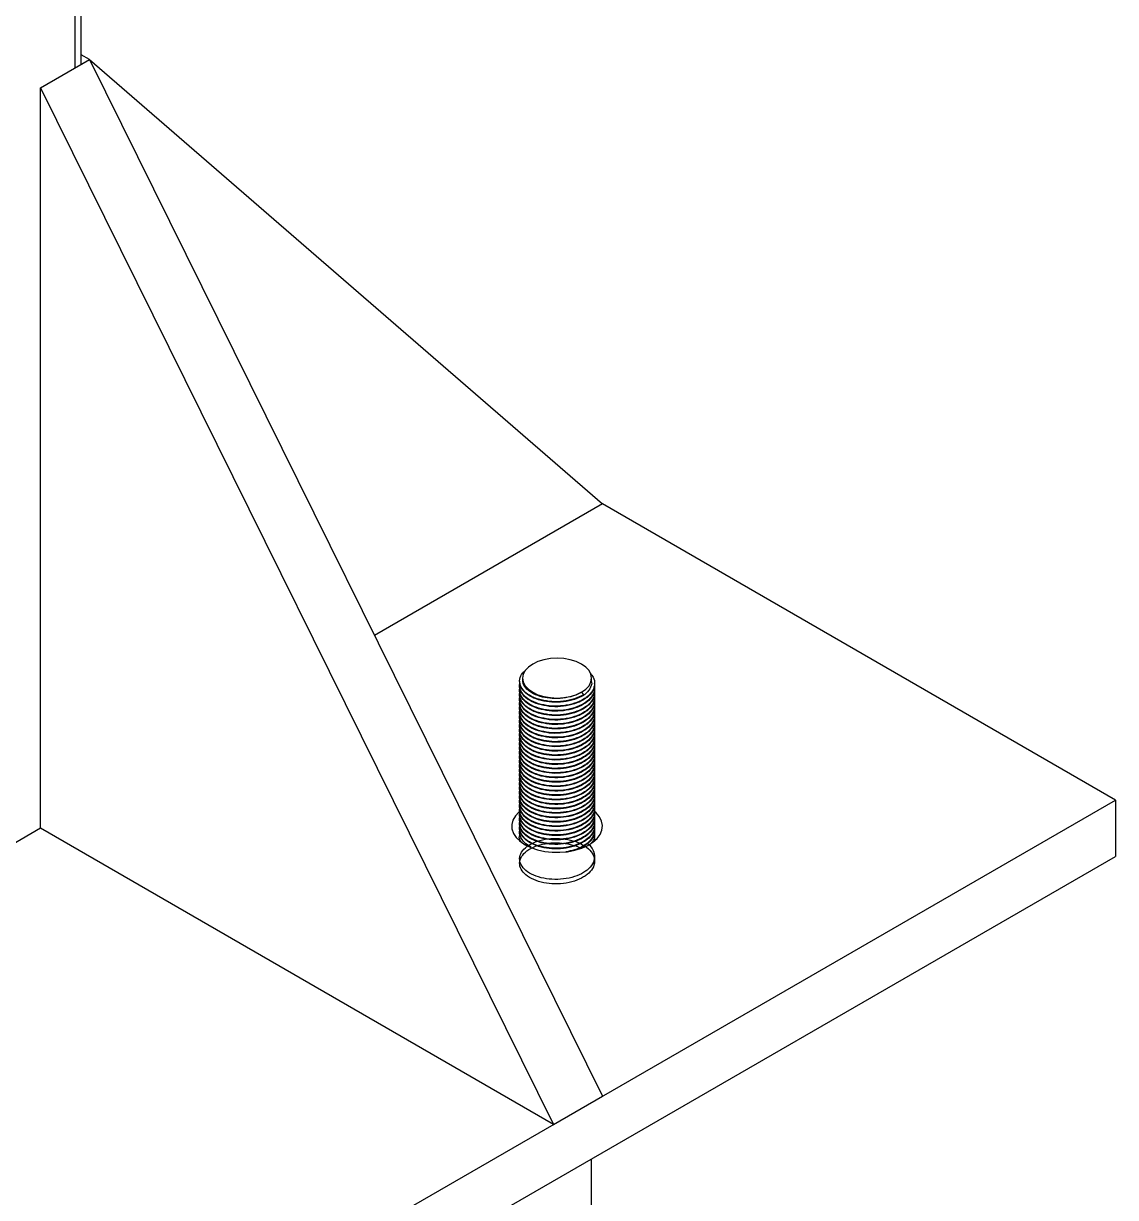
# Model space of a CAD drawing. Header units: millimetres. Extents: x 0 to 594, y 0 to 420.
# Drawn here: x 491.91 to 501.94, y 113.05 to 123.84 of the extents above; entities that cross this region are included whole.
import ezdxf

# ---------------------------------------------------------------- set-up
doc = ezdxf.new("R2010")
doc.units = ezdxf.units.MM

msp = doc.modelspace()

# ---------------------------------------------------------------- linework, layer by layer
at = {"color": 7, "linetype": 'Continuous', "lineweight": 25}
for p, q in [((492.4389, 123.46459), (492.4389, 182.02717)), ((492.51483, 123.50842), (497.22887, 113.98255)), ((492.51483, 123.50842), (497.22887, 119.42527)), ((492.06605, 123.24934), (496.78009, 113.72348)), ((492.06605, 116.44484), (492.06605, 123.24934)), ((497.22887, 119.42527), (495.13393, 118.21589)), ((501.94292, 116.70391), (497.22887, 119.42527)), ((496.49487, 117.82427), (496.49487, 117.809)), ((497.12954, 117.7886), (497.12954, 117.82427)), ((496.46781, 117.79628), (496.46781, 117.79117)), ((496.46781, 117.75545), (496.46781, 117.75035)), ((496.46781, 117.71462), (496.46781, 117.70952)), ((497.1566, 117.77074), (497.1566, 117.77584)), ((497.1566, 117.72991), (497.1566, 117.73501)), ((496.46781, 117.6738), (496.46781, 117.66869)), ((496.46781, 117.63297), (496.46781, 117.62787)), ((496.46781, 117.59214), (496.46781, 117.58704)), ((497.03659, 117.69474), (497.05573, 117.67093)), ((497.05573, 117.67093), (497.05573, 117.66583)), ((497.1566, 117.68908), (497.1566, 117.69419)), ((497.1566, 117.64826), (497.1566, 117.65336)), ((497.1566, 117.60743), (497.1566, 117.61253)), ((496.46781, 117.55132), (496.46781, 117.54621)), ((496.46781, 117.51049), (496.46781, 117.50538)), ((497.1566, 117.5666), (497.1566, 117.57171)), ((497.1566, 117.52577), (497.1566, 117.53088)), ((497.1566, 117.48495), (497.1566, 117.49005)), ((496.46781, 117.46966), (496.46781, 117.46456)), ((496.46781, 117.42883), (496.46781, 117.42373)), ((496.46781, 117.38801), (496.46781, 117.3829)), ((497.1566, 117.44412), (497.1566, 117.44922)), ((497.1566, 117.40329), (497.1566, 117.4084)), ((496.46781, 117.34718), (496.46781, 117.34208)), ((496.46781, 117.30635), (496.46781, 117.30125)), ((497.1566, 117.36247), (497.1566, 117.36757)), ((497.1566, 117.32164), (497.1566, 117.32674)), ((497.1566, 117.28081), (497.1566, 117.28592)), ((496.46781, 117.26553), (496.46781, 117.26042)), ((496.46781, 117.2247), (496.46781, 117.2196)), ((496.46781, 117.18387), (496.46781, 117.17877)), ((497.1566, 117.23999), (497.1566, 117.24509)), ((497.1566, 117.19916), (497.1566, 117.20426)), ((497.1566, 117.15833), (497.1566, 117.16343)), ((496.46781, 117.14304), (496.46781, 117.13794)), ((496.46781, 117.10222), (496.46781, 117.09711)), ((496.46781, 117.06139), (496.46781, 117.05629)), ((497.1566, 117.1175), (497.1566, 117.12261)), ((497.1566, 117.07668), (497.1566, 117.08178)), ((496.46781, 117.02056), (496.46781, 117.01546)), ((496.46781, 116.97974), (496.46781, 116.97463)), ((497.1566, 117.03585), (497.1566, 117.04095)), ((497.1566, 116.99502), (497.1566, 117.00013)), ((497.1566, 116.9542), (497.1566, 116.9593)), ((496.46781, 116.93891), (496.46781, 116.93381)), ((496.46781, 116.89808), (496.46781, 116.89298)), ((496.46781, 116.85726), (496.46781, 116.85215)), ((497.1566, 116.91337), (497.1566, 116.91847)), ((497.1566, 116.87254), (497.1566, 116.87765)), ((497.1566, 116.83171), (497.1566, 116.83682)), ((496.46781, 116.81643), (496.46781, 116.81133)), ((496.46781, 116.7756), (496.46781, 116.7705)), ((496.46781, 116.73477), (496.46781, 116.72967)), ((497.1566, 116.79089), (497.1566, 116.79599)), ((497.1566, 116.75006), (497.1566, 116.75516)), ((485.44376, 107.17915), (501.94292, 116.70391)), ((496.46781, 116.69395), (496.46781, 116.68884)), ((496.46781, 116.65312), (496.46781, 116.64802)), ((497.1566, 116.70923), (497.1566, 116.71434)), ((497.1566, 116.66841), (497.1566, 116.67351)), ((497.1566, 116.62758), (497.1566, 116.63268)), ((501.94292, 116.70391), (501.94292, 116.18568)), ((496.46781, 116.61229), (496.46781, 116.60719)), ((496.46781, 116.57147), (496.46781, 116.56636)), ((496.46781, 116.53064), (496.46781, 116.52554)), ((497.1566, 116.58675), (497.1566, 116.59186)), ((497.1566, 116.54593), (497.1566, 116.55103)), ((492.06605, 116.44484), (488.51164, 114.39292)), ((496.78009, 113.72348), (492.06605, 116.44484)), ((496.46781, 116.48981), (496.46781, 116.48471)), ((496.46781, 116.44899), (496.46781, 116.44388)), ((496.46781, 116.40816), (496.46781, 116.40305)), ((497.1566, 116.5051), (497.1566, 116.5102)), ((497.1566, 116.46427), (497.1566, 116.46937)), ((497.1566, 116.42344), (497.1566, 116.42855)), ((496.46781, 116.36733), (496.46781, 116.36223)), ((496.46781, 116.3265), (496.46781, 116.3214)), ((496.55768, 116.27683), (496.52127, 116.30238)), ((497.1566, 116.38262), (497.1566, 116.38772)), ((497.1566, 116.34179), (497.1566, 116.34689)), ((485.44376, 106.66092), (501.94292, 116.18568)), ((496.78009, 113.72348), (497.22887, 113.98255)), ((497.12954, 96.86639), (497.12954, 113.40697))]:
    msp.add_line(p, q, dxfattribs=at)
at = {"color": 1, "linetype": 'Continuous', "lineweight": 25}
msp.add_line((492.38521, 123.43359), (492.38521, 181.95235), dxfattribs=at)
at = {"color": 7, "linetype": 'Continuous', "lineweight": 25, "flags": 128}
for points in [[(492.06605, 123.24934), (492.51483, 123.50842), (492.4389, 123.55225)], [(497.03659, 117.95381), (496.98851, 117.97659), (496.93364, 117.99352), (496.87411, 118.00395), (496.8122, 118.00747), (496.7503, 118.00395), (496.69077, 117.99352), (496.6359, 117.97659), (496.58782, 117.95381), (496.54835, 117.92605), (496.51903, 117.89438), (496.50097, 117.86001), (496.49487, 117.82427), (496.50097, 117.78854), (496.51903, 117.75417), (496.54835, 117.7225), (496.58782, 117.69474), (496.6359, 117.67196), (496.69077, 117.65503), (496.7503, 117.6446), (496.8122, 117.64108), (496.87411, 117.6446), (496.93364, 117.65503), (496.98851, 117.67196), (497.03659, 117.69474)], [(497.03659, 117.69474), (497.07606, 117.7225), (497.10538, 117.75417), (497.12344, 117.78854), (497.12954, 117.82427), (497.12344, 117.86001), (497.10538, 117.89438), (497.07606, 117.92605), (497.03659, 117.95381)], [(496.46786, 116.59881), (496.46212, 116.59381), (496.42897, 116.55778), (496.40685, 116.51903), (496.39638, 116.47868), (496.39788, 116.43789), (496.4113, 116.39784), (496.43625, 116.35967), (496.47202, 116.32448), (496.51758, 116.29329)], [(496.51758, 116.29329), (496.57161, 116.26699), (496.63256, 116.24634), (496.69868, 116.23194), (496.76806, 116.22419), (496.83872, 116.22332), (496.90861, 116.22936), (496.97573, 116.24214), (497.03815, 116.26127), (497.09406, 116.28622), (497.14187, 116.31627), (497.18019, 116.35055), (497.20793, 116.38807), (497.22428, 116.42776), (497.22878, 116.46848), (497.22129, 116.50905), (497.20204, 116.5483), (497.17157, 116.58511), (497.15226, 116.60237)]]:
    msp.add_lwpolyline(points, dxfattribs=at)
at = {"color": 7, "linetype": 'Continuous', "lineweight": 25}
for points, knots in [([(497.1147, 117.86946), (497.12525, 117.85747), (497.15194, 117.82711), (497.16122, 117.77072), (497.14334, 117.70785), (497.10132, 117.66064), (497.04466, 117.62137), (496.97357, 117.58956), (496.87183, 117.56757), (496.76495, 117.56457), (496.66282, 117.58026), (496.57421, 117.61265), (496.50716, 117.65926), (496.4721, 117.71466), (496.46106, 117.75703), (496.47131, 117.778), (496.47238, 117.78018)], [0, 0, 0, 0, 0.05249283, 0.13290047, 0.21628886, 0.29877283, 0.33703869, 0.41773049, 0.50118346, 0.58346792, 0.66304774, 0.74581618, 0.82906427, 0.90910047, 0.99053264, 1, 1, 1, 1]), ([(497.05573, 117.67093), (497.029, 117.65738), (496.97463, 117.62981), (496.87155, 117.60855), (496.76501, 117.60536), (496.66284, 117.62109), (496.57404, 117.6535), (496.50778, 117.7), (496.46987, 117.75582), (496.46489, 117.81493), (496.48303, 117.86385), (496.51256, 117.88765), (496.52169, 117.89502)], [0, 0, 0, 0, 0.104196, 0.21195746, 0.31821003, 0.42097016, 0.5278477, 0.63534459, 0.73869403, 0.84384606, 0.95171613, 1, 1, 1, 1]), ([(497.03659, 117.69474), (497.01197, 117.6822), (496.96187, 117.6567), (496.86689, 117.63695), (496.76871, 117.63384), (496.67462, 117.64819), (496.59259, 117.67788), (496.53234, 117.7206), (496.49839, 117.76649), (496.49813, 117.79666), (496.49803, 117.80911)], [0, 0, 0, 0, 0.12843066, 0.26125695, 0.392223, 0.51888349, 0.65062003, 0.78312015, 0.91050715, 1, 1, 1, 1]), ([(497.152, 117.75144), (497.15389, 117.7446), (497.16162, 117.71667), (497.14172, 117.66687), (497.1015, 117.61983), (497.04458, 117.58053), (496.97359, 117.54873), (496.87182, 117.52675), (496.76495, 117.52374), (496.66282, 117.53943), (496.57421, 117.57182), (496.50716, 117.61844), (496.4721, 117.67383), (496.46106, 117.7162), (496.47131, 117.73717), (496.47238, 117.73936)], [0, 0, 0, 0, 0.03024558, 0.12350622, 0.21575538, 0.25855149, 0.34879629, 0.44212917, 0.53415518, 0.62315636, 0.71572366, 0.80882739, 0.89833898, 0.98941181, 1, 1, 1, 1]), ([(497.152, 117.71061), (497.15389, 117.70377), (497.16162, 117.67585), (497.14172, 117.62605), (497.1015, 117.57901), (497.04458, 117.53971), (496.97359, 117.50791), (496.87182, 117.48592), (496.76495, 117.48292), (496.66282, 117.4986), (496.57421, 117.53099), (496.50716, 117.57761), (496.4721, 117.63301), (496.46106, 117.67537), (496.47131, 117.69634), (496.47238, 117.69853)], [0, 0, 0, 0, 0.03024558, 0.12350622, 0.21575538, 0.25855149, 0.34879629, 0.44212917, 0.53415518, 0.62315636, 0.71572366, 0.80882739, 0.89833898, 0.98941181, 1, 1, 1, 1]), ([(497.05573, 117.66583), (497.029, 117.65228), (496.97463, 117.62471), (496.87155, 117.60345), (496.765, 117.60025), (496.66289, 117.61599), (496.57386, 117.64838), (496.50847, 117.69493), (496.47163, 117.74487), (496.47135, 117.7777), (496.47123, 117.79125)], [0, 0, 0, 0, 0.1284335, 0.26126185, 0.39223031, 0.51889393, 0.65063274, 0.78313497, 0.91052499, 1, 1, 1, 1]), ([(497.15563, 117.77068), (497.15595, 117.76932), (497.16123, 117.74685), (497.14089, 117.70257), (497.10159, 117.65556), (497.04454, 117.61626), (496.97361, 117.58446), (496.87183, 117.56247), (496.76493, 117.55947), (496.66291, 117.57515), (496.57385, 117.60756), (496.50847, 117.6541), (496.47163, 117.70404), (496.47135, 117.73687), (496.47123, 117.75042)], [0, 0, 0, 0, 0.00638904, 0.10592547, 0.20438233, 0.25005832, 0.34637596, 0.44598947, 0.54420818, 0.63919851, 0.73799493, 0.83736387, 0.93289896, 1, 1, 1, 1]), ([(497.15563, 117.72985), (497.15595, 117.7285), (497.16123, 117.70603), (497.14089, 117.66175), (497.10159, 117.61473), (497.04454, 117.57543), (496.97361, 117.54363), (496.87183, 117.52164), (496.76493, 117.51864), (496.66291, 117.53432), (496.57385, 117.56673), (496.50847, 117.61327), (496.47163, 117.66321), (496.47135, 117.69605), (496.47123, 117.70959)], [0, 0, 0, 0, 0.00638904, 0.10592547, 0.20438233, 0.25005832, 0.34637596, 0.44598947, 0.54420818, 0.63919851, 0.73799493, 0.83736387, 0.93289896, 1, 1, 1, 1]), ([(497.12865, 117.78854), (497.12894, 117.78729), (497.13381, 117.76653), (497.11441, 117.72591), (497.0848, 117.68694), (497.05974, 117.66996), (497.05638, 117.66768)], [0, 0, 0, 0, 0.02902998, 0.48226574, 0.93058476, 1, 1, 1, 1]), ([(497.152, 117.66978), (497.15389, 117.66294), (497.16162, 117.63502), (497.14172, 117.58522), (497.1015, 117.53818), (497.04458, 117.49888), (496.97359, 117.46708), (496.87182, 117.44509), (496.76495, 117.44209), (496.66282, 117.45777), (496.57421, 117.49017), (496.50716, 117.53678), (496.4721, 117.59218), (496.46106, 117.63455), (496.47131, 117.65552), (496.47238, 117.6577)], [0, 0, 0, 0, 0.03024558, 0.12350622, 0.21575538, 0.25855149, 0.34879629, 0.44212917, 0.53415518, 0.62315636, 0.71572366, 0.80882739, 0.89833898, 0.98941181, 1, 1, 1, 1]), ([(497.152, 117.62896), (497.15389, 117.62212), (497.16162, 117.59419), (497.14172, 117.54439), (497.1015, 117.49735), (497.04458, 117.45805), (496.97359, 117.42625), (496.87182, 117.40426), (496.76495, 117.40126), (496.66282, 117.41695), (496.57421, 117.44934), (496.50716, 117.49596), (496.4721, 117.55135), (496.46106, 117.59372), (496.47131, 117.61469), (496.47238, 117.61688)], [0, 0, 0, 0, 0.03024558, 0.12350622, 0.21575538, 0.25855149, 0.34879629, 0.44212917, 0.53415518, 0.62315636, 0.71572366, 0.80882739, 0.89833898, 0.98941181, 1, 1, 1, 1]), ([(497.15563, 117.68902), (497.15595, 117.68767), (497.16123, 117.6652), (497.14089, 117.62092), (497.10159, 117.57391), (497.04454, 117.5346), (496.97361, 117.5028), (496.87183, 117.48081), (496.76493, 117.47781), (496.66291, 117.49349), (496.57385, 117.52591), (496.50847, 117.57244), (496.47163, 117.62239), (496.47135, 117.65522), (496.47123, 117.66877)], [0, 0, 0, 0, 0.00638904, 0.10592547, 0.20438233, 0.25005832, 0.34637596, 0.44598947, 0.54420818, 0.63919851, 0.73799493, 0.83736387, 0.93289896, 1, 1, 1, 1]), ([(497.15563, 117.6482), (497.15595, 117.64684), (497.16123, 117.62437), (497.14089, 117.58009), (497.10159, 117.53308), (497.04454, 117.49377), (496.97361, 117.46198), (496.87183, 117.43999), (496.76493, 117.43699), (496.66291, 117.45267), (496.57385, 117.48508), (496.50847, 117.53162), (496.47163, 117.58156), (496.47135, 117.61439), (496.47123, 117.62794)], [0, 0, 0, 0, 0.00638904, 0.10592547, 0.20438233, 0.25005832, 0.34637596, 0.44598947, 0.54420818, 0.63919851, 0.73799493, 0.83736387, 0.93289896, 1, 1, 1, 1]), ([(497.15563, 117.60737), (497.15595, 117.60601), (497.16123, 117.58354), (497.14089, 117.53927), (497.10159, 117.49225), (497.04454, 117.45295), (496.97361, 117.42115), (496.87183, 117.39916), (496.76493, 117.39616), (496.66291, 117.41184), (496.57385, 117.44425), (496.50847, 117.49079), (496.47163, 117.54073), (496.47135, 117.57357), (496.47123, 117.58711)], [0, 0, 0, 0, 0.00638904, 0.10592547, 0.20438233, 0.25005832, 0.34637596, 0.44598947, 0.54420818, 0.63919851, 0.73799493, 0.83736387, 0.93289896, 1, 1, 1, 1]), ([(497.152, 117.58813), (497.15389, 117.58129), (497.16162, 117.55336), (497.14172, 117.50357), (497.1015, 117.45653), (497.04458, 117.41722), (496.97359, 117.38542), (496.87182, 117.36344), (496.76495, 117.36043), (496.66282, 117.37612), (496.57421, 117.40851), (496.50716, 117.45513), (496.4721, 117.51053), (496.46106, 117.55289), (496.47131, 117.57386), (496.47238, 117.57605)], [0, 0, 0, 0, 0.03024558, 0.12350622, 0.21575538, 0.25855149, 0.34879629, 0.44212917, 0.53415518, 0.62315636, 0.71572366, 0.80882739, 0.89833898, 0.98941181, 1, 1, 1, 1]), ([(497.152, 117.5473), (497.15389, 117.54046), (497.16162, 117.51254), (497.14172, 117.46274), (497.1015, 117.4157), (497.04458, 117.3764), (496.97359, 117.3446), (496.87182, 117.32261), (496.76495, 117.31961), (496.66282, 117.33529), (496.57421, 117.36768), (496.50716, 117.4143), (496.4721, 117.4697), (496.46106, 117.51206), (496.47131, 117.53304), (496.47238, 117.53522)], [0, 0, 0, 0, 0.03024558, 0.12350622, 0.21575538, 0.25855149, 0.34879629, 0.44212917, 0.53415518, 0.62315636, 0.71572366, 0.80882739, 0.89833898, 0.98941181, 1, 1, 1, 1]), ([(497.152, 117.50648), (497.15389, 117.49964), (497.16162, 117.47171), (497.14172, 117.42191), (497.1015, 117.37487), (497.04458, 117.33557), (496.97359, 117.30377), (496.87182, 117.28178), (496.76495, 117.27878), (496.66282, 117.29447), (496.57421, 117.32686), (496.50716, 117.37347), (496.4721, 117.42887), (496.46106, 117.47124), (496.47131, 117.49221), (496.47238, 117.49439)], [0, 0, 0, 0, 0.03024558, 0.12350622, 0.21575538, 0.25855149, 0.34879629, 0.44212917, 0.53415518, 0.62315636, 0.71572366, 0.80882739, 0.89833898, 0.98941181, 1, 1, 1, 1]), ([(497.15563, 117.56654), (497.15595, 117.56519), (497.16123, 117.54272), (497.14089, 117.49844), (497.10159, 117.45143), (497.04454, 117.41212), (496.97361, 117.38032), (496.87183, 117.35833), (496.76493, 117.35533), (496.66291, 117.37101), (496.57385, 117.40342), (496.50847, 117.44996), (496.47163, 117.49991), (496.47135, 117.53274), (496.47123, 117.54628)], [0, 0, 0, 0, 0.00638904, 0.10592547, 0.20438233, 0.25005832, 0.34637596, 0.44598947, 0.54420818, 0.63919851, 0.73799493, 0.83736387, 0.93289896, 1, 1, 1, 1]), ([(497.15563, 117.52572), (497.15595, 117.52436), (497.16123, 117.50189), (497.14089, 117.45761), (497.10159, 117.4106), (497.04454, 117.37129), (496.97361, 117.3395), (496.87183, 117.31751), (496.76493, 117.31451), (496.66291, 117.33019), (496.57385, 117.3626), (496.50847, 117.40914), (496.47163, 117.45908), (496.47135, 117.49191), (496.47123, 117.50546)], [0, 0, 0, 0, 0.00638904, 0.10592547, 0.20438233, 0.25005832, 0.34637596, 0.44598947, 0.54420818, 0.63919851, 0.73799493, 0.83736387, 0.93289896, 1, 1, 1, 1]), ([(497.15563, 117.48489), (497.15595, 117.48353), (497.16123, 117.46106), (497.14089, 117.41678), (497.10159, 117.36977), (497.04454, 117.33047), (496.97361, 117.29867), (496.87183, 117.27668), (496.76493, 117.27368), (496.66291, 117.28936), (496.57385, 117.32177), (496.50847, 117.36831), (496.47163, 117.41825), (496.47135, 117.45108), (496.47123, 117.46463)], [0, 0, 0, 0, 0.00638904, 0.10592547, 0.20438233, 0.25005832, 0.34637596, 0.44598947, 0.54420818, 0.63919851, 0.73799493, 0.83736387, 0.93289896, 1, 1, 1, 1]), ([(497.152, 117.46565), (497.15389, 117.45881), (497.16162, 117.43088), (497.14172, 117.38109), (497.1015, 117.33405), (497.04458, 117.29474), (496.97359, 117.26294), (496.87182, 117.24096), (496.76495, 117.23795), (496.66282, 117.25364), (496.57421, 117.28603), (496.50716, 117.33265), (496.4721, 117.38805), (496.46106, 117.43041), (496.47131, 117.45138), (496.47238, 117.45357)], [0, 0, 0, 0, 0.03024558, 0.12350622, 0.21575538, 0.25855149, 0.34879629, 0.44212917, 0.53415518, 0.62315636, 0.71572366, 0.80882739, 0.89833898, 0.98941181, 1, 1, 1, 1]), ([(497.152, 117.42482), (497.15389, 117.41798), (497.16162, 117.39006), (497.14172, 117.34026), (497.1015, 117.29322), (497.04458, 117.25392), (496.97359, 117.22212), (496.87182, 117.20013), (496.76495, 117.19713), (496.66282, 117.21281), (496.57421, 117.2452), (496.50716, 117.29182), (496.4721, 117.34722), (496.46106, 117.38958), (496.47131, 117.41056), (496.47238, 117.41274)], [0, 0, 0, 0, 0.03024558, 0.12350622, 0.21575538, 0.25855149, 0.34879629, 0.44212917, 0.53415518, 0.62315636, 0.71572366, 0.80882739, 0.89833898, 0.98941181, 1, 1, 1, 1]), ([(497.152, 117.38399), (497.15389, 117.37716), (497.16162, 117.34923), (497.14172, 117.29943), (497.1015, 117.25239), (497.04458, 117.21309), (496.97359, 117.18129), (496.87182, 117.1593), (496.76495, 117.1563), (496.66282, 117.17198), (496.57421, 117.20438), (496.50716, 117.25099), (496.4721, 117.30639), (496.46106, 117.34876), (496.47131, 117.36973), (496.47238, 117.37191)], [0, 0, 0, 0, 0.03024558, 0.12350622, 0.21575538, 0.25855149, 0.34879629, 0.44212917, 0.53415518, 0.62315636, 0.71572366, 0.80882739, 0.89833898, 0.98941181, 1, 1, 1, 1]), ([(497.15563, 117.44406), (497.15595, 117.44271), (497.16123, 117.42024), (497.14089, 117.37596), (497.10159, 117.32894), (497.04454, 117.28964), (496.97361, 117.25784), (496.87183, 117.23585), (496.76493, 117.23285), (496.66291, 117.24853), (496.57385, 117.28094), (496.50847, 117.32748), (496.47163, 117.37743), (496.47135, 117.41026), (496.47123, 117.4238)], [0, 0, 0, 0, 0.00638904, 0.10592547, 0.20438233, 0.25005832, 0.34637596, 0.44598947, 0.54420818, 0.63919851, 0.73799493, 0.83736387, 0.93289896, 1, 1, 1, 1]), ([(497.15563, 117.40323), (497.15595, 117.40188), (497.16123, 117.37941), (497.14089, 117.33513), (497.10159, 117.28812), (497.04454, 117.24881), (496.97361, 117.21701), (496.87183, 117.19503), (496.76493, 117.19202), (496.66291, 117.2077), (496.57385, 117.24012), (496.50847, 117.28665), (496.47163, 117.3366), (496.47135, 117.36943), (496.47123, 117.38298)], [0, 0, 0, 0, 0.00638904, 0.10592547, 0.20438233, 0.25005832, 0.34637596, 0.44598947, 0.54420818, 0.63919851, 0.73799493, 0.83736387, 0.93289896, 1, 1, 1, 1]), ([(497.152, 117.34317), (497.15389, 117.33633), (497.16162, 117.3084), (497.14172, 117.2586), (497.1015, 117.21156), (497.04458, 117.17226), (496.97359, 117.14046), (496.87182, 117.11848), (496.76495, 117.11547), (496.66282, 117.13116), (496.57421, 117.16355), (496.50716, 117.21017), (496.4721, 117.26556), (496.46106, 117.30793), (496.47131, 117.3289), (496.47238, 117.33109)], [0, 0, 0, 0, 0.03024558, 0.12350622, 0.21575538, 0.25855149, 0.34879629, 0.44212917, 0.53415518, 0.62315636, 0.71572366, 0.80882739, 0.89833898, 0.98941181, 1, 1, 1, 1]), ([(497.152, 117.30234), (497.15389, 117.2955), (497.16162, 117.26758), (497.14172, 117.21778), (497.1015, 117.17074), (497.04458, 117.13144), (496.97359, 117.09964), (496.87182, 117.07765), (496.76495, 117.07465), (496.66282, 117.09033), (496.57421, 117.12272), (496.50716, 117.16934), (496.4721, 117.22474), (496.46106, 117.2671), (496.47131, 117.28807), (496.47238, 117.29026)], [0, 0, 0, 0, 0.03024558, 0.12350622, 0.21575538, 0.25855149, 0.34879629, 0.44212917, 0.53415518, 0.62315636, 0.71572366, 0.80882739, 0.89833898, 0.98941181, 1, 1, 1, 1]), ([(497.15563, 117.36241), (497.15595, 117.36105), (497.16123, 117.33858), (497.14089, 117.2943), (497.10159, 117.24729), (497.04454, 117.20799), (496.97361, 117.17619), (496.87183, 117.1542), (496.76493, 117.1512), (496.66291, 117.16688), (496.57385, 117.19929), (496.50847, 117.24583), (496.47163, 117.29577), (496.47135, 117.3286), (496.47123, 117.34215)], [0, 0, 0, 0, 0.00638904, 0.10592547, 0.20438233, 0.25005832, 0.34637596, 0.44598947, 0.54420818, 0.63919851, 0.73799493, 0.83736387, 0.93289896, 1, 1, 1, 1]), ([(497.15563, 117.32158), (497.15595, 117.32022), (497.16123, 117.29776), (497.14089, 117.25348), (497.10159, 117.20646), (497.04454, 117.16716), (496.97361, 117.13536), (496.87183, 117.11337), (496.76493, 117.11037), (496.66291, 117.12605), (496.57385, 117.15846), (496.50847, 117.205), (496.47163, 117.25494), (496.47135, 117.28778), (496.47123, 117.30132)], [0, 0, 0, 0, 0.00638904, 0.10592547, 0.20438233, 0.25005832, 0.34637596, 0.44598947, 0.54420818, 0.63919851, 0.73799493, 0.83736387, 0.93289896, 1, 1, 1, 1]), ([(497.15563, 117.28075), (497.15595, 117.2794), (497.16123, 117.25693), (497.14089, 117.21265), (497.10159, 117.16564), (497.04454, 117.12633), (496.97361, 117.09453), (496.87183, 117.07254), (496.76493, 117.06954), (496.66291, 117.08522), (496.57385, 117.11764), (496.50847, 117.16417), (496.47163, 117.21412), (496.47135, 117.24695), (496.47123, 117.2605)], [0, 0, 0, 0, 0.00638904, 0.10592547, 0.20438233, 0.25005832, 0.34637596, 0.44598947, 0.54420818, 0.63919851, 0.73799493, 0.83736387, 0.93289896, 1, 1, 1, 1]), ([(497.152, 117.26151), (497.15389, 117.25467), (497.16162, 117.22675), (497.14172, 117.17695), (497.1015, 117.12991), (497.04458, 117.09061), (496.97359, 117.05881), (496.87182, 117.03682), (496.76495, 117.03382), (496.66282, 117.0495), (496.57421, 117.0819), (496.50716, 117.12851), (496.4721, 117.18391), (496.46106, 117.22627), (496.47131, 117.24725), (496.47238, 117.24943)], [0, 0, 0, 0, 0.03024558, 0.12350622, 0.21575538, 0.25855149, 0.34879629, 0.44212917, 0.53415518, 0.62315636, 0.71572366, 0.80882739, 0.89833898, 0.98941181, 1, 1, 1, 1]), ([(497.152, 117.22069), (497.15389, 117.21385), (497.16162, 117.18592), (497.14172, 117.13612), (497.1015, 117.08908), (497.04458, 117.04978), (496.97359, 117.01798), (496.87182, 116.99599), (496.76495, 116.99299), (496.66282, 117.00868), (496.57421, 117.04107), (496.50716, 117.08768), (496.4721, 117.14308), (496.46106, 117.18545), (496.47131, 117.20642), (496.47238, 117.2086)], [0, 0, 0, 0, 0.03024558, 0.12350622, 0.21575538, 0.25855149, 0.34879629, 0.44212917, 0.53415518, 0.62315636, 0.71572366, 0.80882739, 0.89833898, 0.98941181, 1, 1, 1, 1]), ([(497.152, 117.17986), (497.15389, 117.17302), (497.16162, 117.14509), (497.14172, 117.0953), (497.1015, 117.04826), (497.04458, 117.00895), (496.97359, 116.97715), (496.87182, 116.95517), (496.76495, 116.95216), (496.66282, 116.96785), (496.57421, 117.00024), (496.50716, 117.04686), (496.4721, 117.10226), (496.46106, 117.14462), (496.47131, 117.16559), (496.47238, 117.16778)], [0, 0, 0, 0, 0.03024558, 0.12350622, 0.21575538, 0.25855149, 0.34879629, 0.44212917, 0.53415518, 0.62315636, 0.71572366, 0.80882739, 0.89833898, 0.98941181, 1, 1, 1, 1]), ([(497.15563, 117.23993), (497.15595, 117.23857), (497.16123, 117.2161), (497.14089, 117.17182), (497.10159, 117.12481), (497.04454, 117.0855), (496.97361, 117.05371), (496.87183, 117.03172), (496.76493, 117.02872), (496.66291, 117.0444), (496.57385, 117.07681), (496.50847, 117.12335), (496.47163, 117.17329), (496.47135, 117.20612), (496.47123, 117.21967)], [0, 0, 0, 0, 0.00638904, 0.10592547, 0.20438233, 0.25005832, 0.34637596, 0.44598947, 0.54420818, 0.63919851, 0.73799493, 0.83736387, 0.93289896, 1, 1, 1, 1]), ([(497.15563, 117.1991), (497.15595, 117.19774), (497.16123, 117.17527), (497.14089, 117.13099), (497.10159, 117.08398), (497.04454, 117.04468), (496.97361, 117.01288), (496.87183, 116.99089), (496.76493, 116.98789), (496.66291, 117.00357), (496.57385, 117.03598), (496.50847, 117.08252), (496.47163, 117.13246), (496.47135, 117.1653), (496.47123, 117.17884)], [0, 0, 0, 0, 0.00638904, 0.10592547, 0.20438233, 0.25005832, 0.34637596, 0.44598947, 0.54420818, 0.63919851, 0.73799493, 0.83736387, 0.93289896, 1, 1, 1, 1]), ([(497.152, 117.13903), (497.15389, 117.13219), (497.16162, 117.10427), (497.14172, 117.05447), (497.1015, 117.00743), (497.04458, 116.96813), (496.97359, 116.93633), (496.87182, 116.91434), (496.76495, 116.91134), (496.66282, 116.92702), (496.57421, 116.95941), (496.50716, 117.00603), (496.4721, 117.06143), (496.46106, 117.10379), (496.47131, 117.12477), (496.47238, 117.12695)], [0, 0, 0, 0, 0.03024558, 0.12350622, 0.21575538, 0.25855149, 0.34879629, 0.44212917, 0.53415518, 0.62315636, 0.71572366, 0.80882739, 0.89833898, 0.98941181, 1, 1, 1, 1]), ([(497.152, 117.09821), (497.15389, 117.09137), (497.16162, 117.06344), (497.14172, 117.01364), (497.1015, 116.9666), (497.04458, 116.9273), (496.97359, 116.8955), (496.87182, 116.87351), (496.76495, 116.87051), (496.66282, 116.8862), (496.57421, 116.91859), (496.50716, 116.9652), (496.4721, 117.0206), (496.46106, 117.06297), (496.47131, 117.08394), (496.47238, 117.08612)], [0, 0, 0, 0, 0.03024558, 0.12350622, 0.21575538, 0.25855149, 0.34879629, 0.44212917, 0.53415518, 0.62315636, 0.71572366, 0.80882739, 0.89833898, 0.98941181, 1, 1, 1, 1]), ([(497.152, 117.05738), (497.15389, 117.05054), (497.16162, 117.02261), (497.14172, 116.97282), (497.1015, 116.92577), (497.04458, 116.88647), (496.97359, 116.85467), (496.87182, 116.83269), (496.76495, 116.82968), (496.66282, 116.84537), (496.57421, 116.87776), (496.50716, 116.92438), (496.4721, 116.97977), (496.46106, 117.02214), (496.47131, 117.04311), (496.47238, 117.0453)], [0, 0, 0, 0, 0.03024558, 0.12350622, 0.21575538, 0.25855149, 0.34879629, 0.44212917, 0.53415518, 0.62315636, 0.71572366, 0.80882739, 0.89833898, 0.98941181, 1, 1, 1, 1]), ([(497.15563, 117.15827), (497.15595, 117.15692), (497.16123, 117.13445), (497.14089, 117.09017), (497.10159, 117.04316), (497.04454, 117.00385), (496.97361, 116.97205), (496.87183, 116.95006), (496.76493, 116.94706), (496.66291, 116.96274), (496.57385, 116.99515), (496.50847, 117.04169), (496.47163, 117.09164), (496.47135, 117.12447), (496.47123, 117.13801)], [0, 0, 0, 0, 0.00638904, 0.10592547, 0.20438233, 0.25005832, 0.34637596, 0.44598947, 0.54420818, 0.63919851, 0.73799493, 0.83736387, 0.93289896, 1, 1, 1, 1]), ([(497.15563, 117.11744), (497.15595, 117.11609), (497.16123, 117.09362), (497.14089, 117.04934), (497.10159, 117.00233), (497.04454, 116.96302), (496.97361, 116.93122), (496.87183, 116.90924), (496.76493, 116.90624), (496.66291, 116.92191), (496.57385, 116.95433), (496.50847, 117.00087), (496.47163, 117.05081), (496.47135, 117.08364), (496.47123, 117.09719)], [0, 0, 0, 0, 0.00638904, 0.10592547, 0.20438233, 0.25005832, 0.34637596, 0.44598947, 0.54420818, 0.63919851, 0.73799493, 0.83736387, 0.93289896, 1, 1, 1, 1]), ([(497.15563, 117.07662), (497.15595, 117.07526), (497.16123, 117.05279), (497.14089, 117.00851), (497.10159, 116.9615), (497.04454, 116.9222), (496.97361, 116.8904), (496.87183, 116.86841), (496.76493, 116.86541), (496.66291, 116.88109), (496.57385, 116.9135), (496.50847, 116.96004), (496.47163, 117.00998), (496.47135, 117.04281), (496.47123, 117.05636)], [0, 0, 0, 0, 0.00638904, 0.10592547, 0.20438233, 0.25005832, 0.34637596, 0.44598947, 0.54420818, 0.63919851, 0.73799493, 0.83736387, 0.93289896, 1, 1, 1, 1]), ([(497.152, 117.01655), (497.15389, 117.00971), (497.16162, 116.98179), (497.14172, 116.93199), (497.1015, 116.88495), (497.04458, 116.84565), (496.97359, 116.81385), (496.87182, 116.79186), (496.76495, 116.78886), (496.66282, 116.80454), (496.57421, 116.83693), (496.50716, 116.88355), (496.4721, 116.93895), (496.46106, 116.98131), (496.47131, 117.00229), (496.47238, 117.00447)], [0, 0, 0, 0, 0.03024558, 0.123506225, 0.215755376, 0.258551491, 0.348796294, 0.442129167, 0.53415518, 0.623156364, 0.715723663, 0.808827391, 0.898338985, 0.989411808, 1, 1, 1, 1]), ([(497.152, 116.97572), (497.15389, 116.96888), (497.16162, 116.94096), (497.14172, 116.89116), (497.1015, 116.84412), (497.04458, 116.80482), (496.97359, 116.77302), (496.87182, 116.75103), (496.76495, 116.74803), (496.66282, 116.76371), (496.57421, 116.79611), (496.50716, 116.84272), (496.4721, 116.89812), (496.46106, 116.94049), (496.47131, 116.96146), (496.47238, 116.96364)], [0, 0, 0, 0, 0.03024558, 0.12350622, 0.21575538, 0.25855149, 0.34879629, 0.44212917, 0.53415518, 0.62315636, 0.71572366, 0.80882739, 0.89833898, 0.98941181, 1, 1, 1, 1]), ([(497.15563, 117.03579), (497.15595, 117.03444), (497.16123, 117.01197), (497.14089, 116.96769), (497.10159, 116.92067), (497.04454, 116.88137), (496.97361, 116.84957), (496.87183, 116.82758), (496.76493, 116.82458), (496.66291, 116.84026), (496.57385, 116.87267), (496.50847, 116.91921), (496.47163, 116.96916), (496.47135, 117.00199), (496.47123, 117.01553)], [0, 0, 0, 0, 0.00638904, 0.10592547, 0.20438233, 0.25005832, 0.34637596, 0.44598947, 0.54420818, 0.63919851, 0.73799493, 0.83736387, 0.93289896, 1, 1, 1, 1]), ([(497.15563, 116.99496), (497.15595, 116.99361), (497.16123, 116.97114), (497.14089, 116.92686), (497.10159, 116.87985), (497.04454, 116.84054), (496.97361, 116.80874), (496.87183, 116.78676), (496.76493, 116.78375), (496.66291, 116.79943), (496.57385, 116.83185), (496.50847, 116.87838), (496.47163, 116.92833), (496.47135, 116.96116), (496.47123, 116.97471)], [0, 0, 0, 0, 0.00638904, 0.10592547, 0.20438233, 0.25005832, 0.34637596, 0.44598947, 0.54420818, 0.63919851, 0.73799493, 0.83736387, 0.93289896, 1, 1, 1, 1]), ([(497.15563, 116.95414), (497.15595, 116.95278), (497.16123, 116.93031), (497.14089, 116.88603), (497.10159, 116.83902), (497.04454, 116.79971), (496.97361, 116.76792), (496.87183, 116.74593), (496.76493, 116.74293), (496.66291, 116.75861), (496.57385, 116.79102), (496.50847, 116.83756), (496.47163, 116.8875), (496.47135, 116.92033), (496.47123, 116.93388)], [0, 0, 0, 0, 0.00638904, 0.10592547, 0.20438233, 0.25005832, 0.34637596, 0.44598947, 0.54420818, 0.63919851, 0.73799493, 0.83736387, 0.93289896, 1, 1, 1, 1]), ([(497.152, 116.9349), (497.15389, 116.92806), (497.16162, 116.90013), (497.14172, 116.85033), (497.1015, 116.80329), (497.04458, 116.76399), (496.97359, 116.73219), (496.87182, 116.7102), (496.76495, 116.7072), (496.66282, 116.72289), (496.57421, 116.75528), (496.50716, 116.8019), (496.4721, 116.85729), (496.46106, 116.89966), (496.47131, 116.92063), (496.47238, 116.92282)], [0, 0, 0, 0, 0.03024558, 0.12350622, 0.21575538, 0.25855149, 0.34879629, 0.44212917, 0.53415518, 0.62315636, 0.71572366, 0.80882739, 0.89833898, 0.98941181, 1, 1, 1, 1]), ([(497.152, 116.89407), (497.15389, 116.88723), (497.16162, 116.8593), (497.14172, 116.80951), (497.1015, 116.76247), (497.04458, 116.72317), (496.97359, 116.69137), (496.87182, 116.66938), (496.76495, 116.66637), (496.66282, 116.68206), (496.57421, 116.71445), (496.50716, 116.76107), (496.4721, 116.81647), (496.46106, 116.85883), (496.47131, 116.8798), (496.47238, 116.88199)], [0, 0, 0, 0, 0.03024558, 0.12350622, 0.21575538, 0.25855149, 0.34879629, 0.44212917, 0.53415518, 0.62315636, 0.71572366, 0.80882739, 0.89833898, 0.98941181, 1, 1, 1, 1]), ([(497.152, 116.85324), (497.15389, 116.8464), (497.16162, 116.81848), (497.14172, 116.76868), (497.1015, 116.72164), (497.04458, 116.68234), (496.97359, 116.65054), (496.87182, 116.62855), (496.76495, 116.62555), (496.66282, 116.64123), (496.57421, 116.67362), (496.50716, 116.72024), (496.4721, 116.77564), (496.46106, 116.818), (496.47131, 116.83898), (496.47238, 116.84116)], [0, 0, 0, 0, 0.03024558, 0.12350622, 0.21575538, 0.25855149, 0.34879629, 0.44212917, 0.53415518, 0.62315636, 0.71572366, 0.80882739, 0.89833898, 0.98941181, 1, 1, 1, 1]), ([(497.15563, 116.91331), (497.15595, 116.91195), (497.16123, 116.88948), (497.14089, 116.84521), (497.10159, 116.79819), (497.04454, 116.75889), (496.97361, 116.72709), (496.87183, 116.7051), (496.76493, 116.7021), (496.66291, 116.71778), (496.57385, 116.75019), (496.50847, 116.79673), (496.47163, 116.84667), (496.47135, 116.87951), (496.47123, 116.89305)], [0, 0, 0, 0, 0.00638904, 0.10592547, 0.20438233, 0.25005832, 0.34637596, 0.44598947, 0.54420818, 0.63919851, 0.73799493, 0.83736387, 0.93289896, 1, 1, 1, 1]), ([(497.15563, 116.87248), (497.15595, 116.87113), (497.16123, 116.84866), (497.14089, 116.80438), (497.10159, 116.75737), (497.04454, 116.71806), (496.97361, 116.68626), (496.87183, 116.66427), (496.76493, 116.66127), (496.66291, 116.67695), (496.57385, 116.70937), (496.50847, 116.7559), (496.47163, 116.80585), (496.47135, 116.83868), (496.47123, 116.85223)], [0, 0, 0, 0, 0.00638904, 0.10592547, 0.20438233, 0.25005832, 0.34637596, 0.44598947, 0.54420818, 0.63919851, 0.73799493, 0.83736387, 0.93289896, 1, 1, 1, 1]), ([(497.152, 116.81242), (497.15389, 116.80558), (497.16162, 116.77765), (497.14172, 116.72785), (497.1015, 116.68081), (497.04458, 116.64151), (496.97359, 116.60971), (496.87182, 116.58772), (496.76495, 116.58472), (496.66282, 116.60041), (496.57421, 116.6328), (496.50716, 116.67941), (496.4721, 116.73481), (496.46106, 116.77718), (496.47131, 116.79815), (496.47238, 116.80033)], [0, 0, 0, 0, 0.03024558, 0.12350622, 0.21575538, 0.25855149, 0.34879629, 0.44212917, 0.53415518, 0.62315636, 0.71572366, 0.80882739, 0.89833898, 0.98941181, 1, 1, 1, 1]), ([(497.152, 116.77159), (497.15389, 116.76475), (497.16162, 116.73682), (497.14172, 116.68703), (497.1015, 116.63999), (497.04458, 116.60068), (496.97359, 116.56888), (496.87182, 116.5469), (496.76495, 116.54389), (496.66282, 116.55958), (496.57421, 116.59197), (496.50716, 116.63859), (496.4721, 116.69399), (496.46106, 116.73635), (496.47131, 116.75732), (496.47238, 116.75951)], [0, 0, 0, 0, 0.03024558, 0.12350622, 0.21575538, 0.25855149, 0.34879629, 0.44212917, 0.53415518, 0.62315636, 0.71572366, 0.80882739, 0.89833898, 0.98941181, 1, 1, 1, 1]), ([(497.152, 116.73076), (497.15389, 116.72392), (497.16162, 116.696), (497.14172, 116.6462), (497.1015, 116.59916), (497.04458, 116.55986), (496.97359, 116.52806), (496.87182, 116.50607), (496.76495, 116.50307), (496.66282, 116.51875), (496.57421, 116.55114), (496.50716, 116.59776), (496.4721, 116.65316), (496.46106, 116.69552), (496.47131, 116.7165), (496.47238, 116.71868)], [0, 0, 0, 0, 0.03024558, 0.12350622, 0.21575538, 0.25855149, 0.34879629, 0.44212917, 0.53415518, 0.62315636, 0.71572366, 0.80882739, 0.89833898, 0.98941181, 1, 1, 1, 1]), ([(497.15563, 116.83166), (497.15595, 116.8303), (497.16123, 116.80783), (497.14089, 116.76355), (497.10159, 116.71654), (497.04454, 116.67723), (496.97361, 116.64544), (496.87183, 116.62345), (496.76493, 116.62045), (496.66291, 116.63613), (496.57385, 116.66854), (496.50847, 116.71508), (496.47163, 116.76502), (496.47135, 116.79785), (496.47123, 116.8114)], [0, 0, 0, 0, 0.00638904, 0.10592547, 0.20438233, 0.25005832, 0.34637596, 0.44598947, 0.54420818, 0.63919851, 0.73799493, 0.83736387, 0.93289896, 1, 1, 1, 1]), ([(497.15563, 116.79083), (497.15595, 116.78947), (497.16123, 116.767), (497.14089, 116.72272), (497.10159, 116.67571), (497.04454, 116.63641), (496.97361, 116.60461), (496.87183, 116.58262), (496.76493, 116.57962), (496.66291, 116.5953), (496.57385, 116.62771), (496.50847, 116.67425), (496.47163, 116.72419), (496.47135, 116.75703), (496.47123, 116.77057)], [0, 0, 0, 0, 0.00638904, 0.10592547, 0.20438233, 0.25005832, 0.34637596, 0.44598947, 0.54420818, 0.63919851, 0.73799493, 0.83736387, 0.93289896, 1, 1, 1, 1]), ([(497.15563, 116.75), (497.15595, 116.74865), (497.16123, 116.72618), (497.14089, 116.6819), (497.10159, 116.63488), (497.04454, 116.59558), (496.97361, 116.56378), (496.87183, 116.54179), (496.76493, 116.53879), (496.66291, 116.55447), (496.57385, 116.58688), (496.50847, 116.63342), (496.47163, 116.68337), (496.47135, 116.7162), (496.47123, 116.72974)], [0, 0, 0, 0, 0.00638904, 0.10592547, 0.20438233, 0.25005832, 0.34637596, 0.44598947, 0.54420818, 0.63919851, 0.73799493, 0.83736387, 0.93289896, 1, 1, 1, 1]), ([(497.152, 116.68993), (497.15389, 116.6831), (497.16162, 116.65517), (497.14172, 116.60537), (497.1015, 116.55833), (497.04458, 116.51903), (496.97359, 116.48723), (496.87182, 116.46524), (496.76495, 116.46224), (496.66282, 116.47793), (496.57421, 116.51032), (496.50716, 116.55693), (496.4721, 116.61233), (496.46106, 116.6547), (496.47131, 116.67567), (496.47238, 116.67785)], [0, 0, 0, 0, 0.03024558, 0.12350622, 0.21575538, 0.25855149, 0.34879629, 0.44212917, 0.53415518, 0.62315636, 0.71572366, 0.80882739, 0.89833898, 0.98941181, 1, 1, 1, 1]), ([(497.152, 116.64911), (497.15389, 116.64227), (497.16162, 116.61434), (497.14172, 116.56454), (497.1015, 116.5175), (497.04458, 116.4782), (496.97359, 116.4464), (496.87182, 116.42442), (496.76495, 116.42141), (496.66282, 116.4371), (496.57421, 116.46949), (496.50716, 116.51611), (496.4721, 116.5715), (496.46106, 116.61387), (496.47131, 116.63484), (496.47238, 116.63703)], [0, 0, 0, 0, 0.03024558, 0.12350622, 0.21575538, 0.25855149, 0.34879629, 0.44212917, 0.53415518, 0.62315636, 0.71572366, 0.80882739, 0.89833898, 0.98941181, 1, 1, 1, 1]), ([(497.15563, 116.70917), (497.15595, 116.70782), (497.16123, 116.68535), (497.14089, 116.64107), (497.10159, 116.59406), (497.04454, 116.55475), (496.97361, 116.52295), (496.87183, 116.50097), (496.76493, 116.49796), (496.66291, 116.51364), (496.57385, 116.54606), (496.50847, 116.5926), (496.47163, 116.64254), (496.47135, 116.67537), (496.47123, 116.68892)], [0, 0, 0, 0, 0.00638904, 0.10592547, 0.20438233, 0.25005832, 0.34637596, 0.44598947, 0.54420818, 0.63919851, 0.73799493, 0.83736387, 0.93289896, 1, 1, 1, 1]), ([(497.15563, 116.66835), (497.15595, 116.66699), (497.16123, 116.64452), (497.14089, 116.60024), (497.10159, 116.55323), (497.04454, 116.51393), (496.97361, 116.48213), (496.87183, 116.46014), (496.76493, 116.45714), (496.66291, 116.47282), (496.57385, 116.50523), (496.50847, 116.55177), (496.47163, 116.60171), (496.47135, 116.63454), (496.47123, 116.64809)], [0, 0, 0, 0, 0.00638904, 0.10592547, 0.20438233, 0.25005832, 0.34637596, 0.44598947, 0.54420818, 0.63919851, 0.73799493, 0.83736387, 0.93289896, 1, 1, 1, 1]), ([(497.15563, 116.62752), (497.15595, 116.62616), (497.16123, 116.6037), (497.14089, 116.55942), (497.10159, 116.5124), (497.04454, 116.4731), (496.97361, 116.4413), (496.87183, 116.41931), (496.76493, 116.41631), (496.66291, 116.43199), (496.57385, 116.4644), (496.50847, 116.51094), (496.47163, 116.56088), (496.47135, 116.59372), (496.47123, 116.60726)], [0, 0, 0, 0, 0.00638904, 0.10592547, 0.20438233, 0.25005832, 0.34637596, 0.44598947, 0.54420818, 0.63919851, 0.73799493, 0.83736387, 0.93289896, 1, 1, 1, 1]), ([(497.152, 116.60828), (497.15389, 116.60144), (497.16162, 116.57352), (497.14172, 116.52372), (497.1015, 116.47668), (497.04458, 116.43738), (496.97359, 116.40558), (496.87182, 116.38359), (496.76495, 116.38059), (496.66282, 116.39627), (496.57421, 116.42866), (496.50716, 116.47528), (496.4721, 116.53068), (496.46106, 116.57304), (496.47131, 116.59401), (496.47238, 116.5962)], [0, 0, 0, 0, 0.03024558, 0.12350622, 0.21575538, 0.25855149, 0.34879629, 0.44212917, 0.53415518, 0.62315636, 0.71572366, 0.80882739, 0.89833898, 0.98941181, 1, 1, 1, 1]), ([(497.152, 116.56745), (497.15389, 116.56061), (497.16162, 116.53269), (497.14172, 116.48289), (497.1015, 116.43585), (497.04458, 116.39655), (496.97359, 116.36475), (496.87182, 116.34276), (496.76495, 116.33976), (496.66282, 116.35544), (496.57421, 116.38784), (496.50716, 116.43445), (496.4721, 116.48985), (496.46106, 116.53221), (496.47131, 116.55319), (496.47238, 116.55537)], [0, 0, 0, 0, 0.03024558, 0.12350622, 0.21575538, 0.25855149, 0.34879629, 0.44212917, 0.53415518, 0.62315636, 0.71572366, 0.80882739, 0.89833898, 0.98941181, 1, 1, 1, 1]), ([(497.152, 116.52663), (497.15389, 116.51979), (497.16162, 116.49186), (497.14172, 116.44206), (497.1015, 116.39502), (497.04458, 116.35572), (496.97359, 116.32392), (496.87182, 116.30193), (496.76495, 116.29893), (496.66282, 116.31462), (496.57421, 116.34701), (496.50716, 116.39363), (496.4721, 116.44902), (496.46106, 116.49139), (496.47131, 116.51236), (496.47238, 116.51455)], [0, 0, 0, 0, 0.03024558, 0.12350622, 0.21575538, 0.25855149, 0.34879629, 0.44212917, 0.53415518, 0.62315636, 0.71572366, 0.80882739, 0.89833898, 0.98941181, 1, 1, 1, 1]), ([(497.15563, 116.58669), (497.15595, 116.58534), (497.16123, 116.56287), (497.14089, 116.51859), (497.10159, 116.47158), (497.04454, 116.43227), (496.97361, 116.40047), (496.87183, 116.37848), (496.76493, 116.37548), (496.66291, 116.39116), (496.57385, 116.42358), (496.50847, 116.47011), (496.47163, 116.52006), (496.47135, 116.55289), (496.47123, 116.56644)], [0, 0, 0, 0, 0.00638904, 0.10592547, 0.20438233, 0.25005832, 0.34637596, 0.44598947, 0.54420818, 0.63919851, 0.73799493, 0.83736387, 0.93289896, 1, 1, 1, 1]), ([(497.15563, 116.54587), (497.15595, 116.54451), (497.16123, 116.52204), (497.14089, 116.47776), (497.10159, 116.43075), (497.04454, 116.39144), (496.97361, 116.35965), (496.87183, 116.33766), (496.76493, 116.33466), (496.66291, 116.35034), (496.57385, 116.38275), (496.50847, 116.42929), (496.47163, 116.47923), (496.47135, 116.51206), (496.47123, 116.52561)], [0, 0, 0, 0, 0.00638904, 0.10592547, 0.20438233, 0.25005832, 0.34637596, 0.44598947, 0.54420818, 0.63919851, 0.73799493, 0.83736387, 0.93289896, 1, 1, 1, 1]), ([(497.152, 116.4858), (497.15389, 116.47896), (497.16162, 116.45103), (497.14172, 116.40124), (497.1015, 116.3542), (497.04458, 116.31489), (496.97359, 116.28309), (496.87182, 116.26111), (496.76495, 116.2581), (496.66282, 116.27379), (496.57421, 116.30618), (496.50716, 116.3528), (496.4721, 116.4082), (496.46106, 116.45056), (496.47131, 116.47153), (496.47238, 116.47372)], [0, 0, 0, 0, 0.03024558, 0.12350622, 0.21575538, 0.25855149, 0.34879629, 0.44212917, 0.53415518, 0.62315636, 0.71572366, 0.80882739, 0.89833898, 0.98941181, 1, 1, 1, 1]), ([(496.57521, 116.26964), (496.55203, 116.28378), (496.50558, 116.31212), (496.47241, 116.36756), (496.46105, 116.40973), (496.47131, 116.43071), (496.47238, 116.43289)], [0, 0, 0, 0, 0.31800822, 0.6373331, 0.96222754, 1, 1, 1, 1]), ([(497.15563, 116.50504), (497.15595, 116.50368), (497.16123, 116.48121), (497.14089, 116.43694), (497.10159, 116.38992), (497.04454, 116.35062), (496.97361, 116.31882), (496.87183, 116.29683), (496.76493, 116.29383), (496.66291, 116.30951), (496.57385, 116.34192), (496.50847, 116.38846), (496.47163, 116.4384), (496.47135, 116.47124), (496.47123, 116.48478)], [0, 0, 0, 0, 0.00638904, 0.10592547, 0.20438233, 0.25005832, 0.34637596, 0.44598947, 0.54420818, 0.63919851, 0.73799493, 0.83736387, 0.93289896, 1, 1, 1, 1]), ([(497.15563, 116.46421), (497.15595, 116.46286), (497.16123, 116.44039), (497.14089, 116.39611), (497.10159, 116.3491), (497.04454, 116.30979), (496.97361, 116.27799), (496.87183, 116.256), (496.76493, 116.253), (496.66291, 116.26868), (496.57385, 116.30109), (496.50847, 116.34763), (496.47163, 116.39758), (496.47135, 116.43041), (496.47123, 116.44395)], [0, 0, 0, 0, 0.00638904, 0.10592547, 0.20438233, 0.25005832, 0.34637596, 0.44598947, 0.54420818, 0.63919851, 0.73799493, 0.83736387, 0.93289896, 1, 1, 1, 1]), ([(497.152, 116.44497), (497.15389, 116.43813), (497.16162, 116.41021), (497.1417, 116.36043), (497.10153, 116.3133), (497.04451, 116.27422), (496.98071, 116.24397), (496.9201, 116.23315), (496.89311, 116.22832)], [0, 0, 0, 0, 0.07179499, 0.29317103, 0.51214606, 0.61373269, 0.82794993, 1, 1, 1, 1]), ([(497.15563, 116.42339), (497.15595, 116.42203), (497.16123, 116.39956), (497.14098, 116.3552), (497.10132, 116.3085), (497.05098, 116.2726), (497.01543, 116.25855), (496.99376, 116.24998)], [0, 0, 0, 0, 0.01987724, 0.32954937, 0.63586284, 0.77796741, 1, 1, 1, 1]), ([(496.47868, 116.32226), (496.47757, 116.32386), (496.46385, 116.34361), (496.46119, 116.36894), (496.47133, 116.38988), (496.47238, 116.39206)], [0, 0, 0, 0, 0.073081828, 0.903459675, 1, 1, 1, 1]), ([(497.02492, 116.26392), (497.05013, 116.28641), (497.09329, 116.32489), (497.14909, 116.23738), (497.16167, 116.17983), (497.14322, 116.11522), (497.10133, 116.06843), (497.04465, 116.0291), (496.97357, 115.99731), (496.87183, 115.97532), (496.76494, 115.97232), (496.66286, 115.988), (496.57406, 116.02041), (496.50771, 116.06694), (496.47012, 116.12265), (496.46392, 116.18219), (496.49067, 116.24018), (496.54751, 116.29036), (496.62851, 116.32847), (496.7272, 116.35051), (496.83387, 116.35394), (496.93789, 116.33901), (497.03069, 116.30642), (497.10331, 116.25852), (497.14808, 116.20072), (497.16195, 116.13785), (497.14314, 116.07472), (497.10134, 116.02757), (497.04465, 115.98828), (496.97357, 115.95648), (496.87183, 115.93449), (496.76494, 115.93149), (496.66286, 115.94717), (496.57406, 115.97958), (496.50771, 116.02611), (496.47012, 116.08182), (496.46392, 116.14136), (496.49068, 116.19935), (496.5475, 116.24953), (496.62854, 116.28766), (496.72709, 116.30962), (496.83429, 116.31335), (496.93638, 116.29731), (497.00523, 116.27785), (497.03069, 116.2607), (497.03264, 116.25939)], [0, 0, 0, 0, 0.03359276, 0.05749808, 0.08123195, 0.10584565, 0.13019239, 0.1414873, 0.16530504, 0.1899378, 0.21422565, 0.23771517, 0.26214588, 0.28671816, 0.31034239, 0.33437867, 0.35903626, 0.3831485, 0.4067197, 0.43125932, 0.455736, 0.47924729, 0.5034714, 0.52811795, 0.55202327, 0.57575714, 0.60037083, 0.62471757, 0.63601248, 0.65983023, 0.68446299, 0.70875084, 0.73224036, 0.75667107, 0.78124335, 0.80486758, 0.82890386, 0.85356145, 0.87767369, 0.90124488, 0.92578451, 0.95026118, 0.97377248, 0.99799659, 1, 1, 1, 1]), ([(496.47123, 116.3266), (496.4694, 116.33269), (496.46688, 116.34108), (496.4712, 116.34906), (496.47238, 116.35124)], [0, 0, 0, 0, 0.72681978, 1, 1, 1, 1]), ([(497.152, 116.40415), (497.15383, 116.39733), (497.16128, 116.3695), (497.15143, 116.33443), (497.12963, 116.31114), (497.12533, 116.30655)], [0, 0, 0, 0, 0.20654719, 0.84342451, 1, 1, 1, 1]), ([(497.152, 116.36332), (497.15456, 116.35646), (497.15888, 116.34489), (497.15423, 116.33341), (497.15234, 116.32873)], [0, 0, 0, 0, 0.59311751, 1, 1, 1, 1])]:
    msp.add_open_spline(points, degree=3, knots=knots, dxfattribs=at)

doc.saveas('drawing.dxf')
